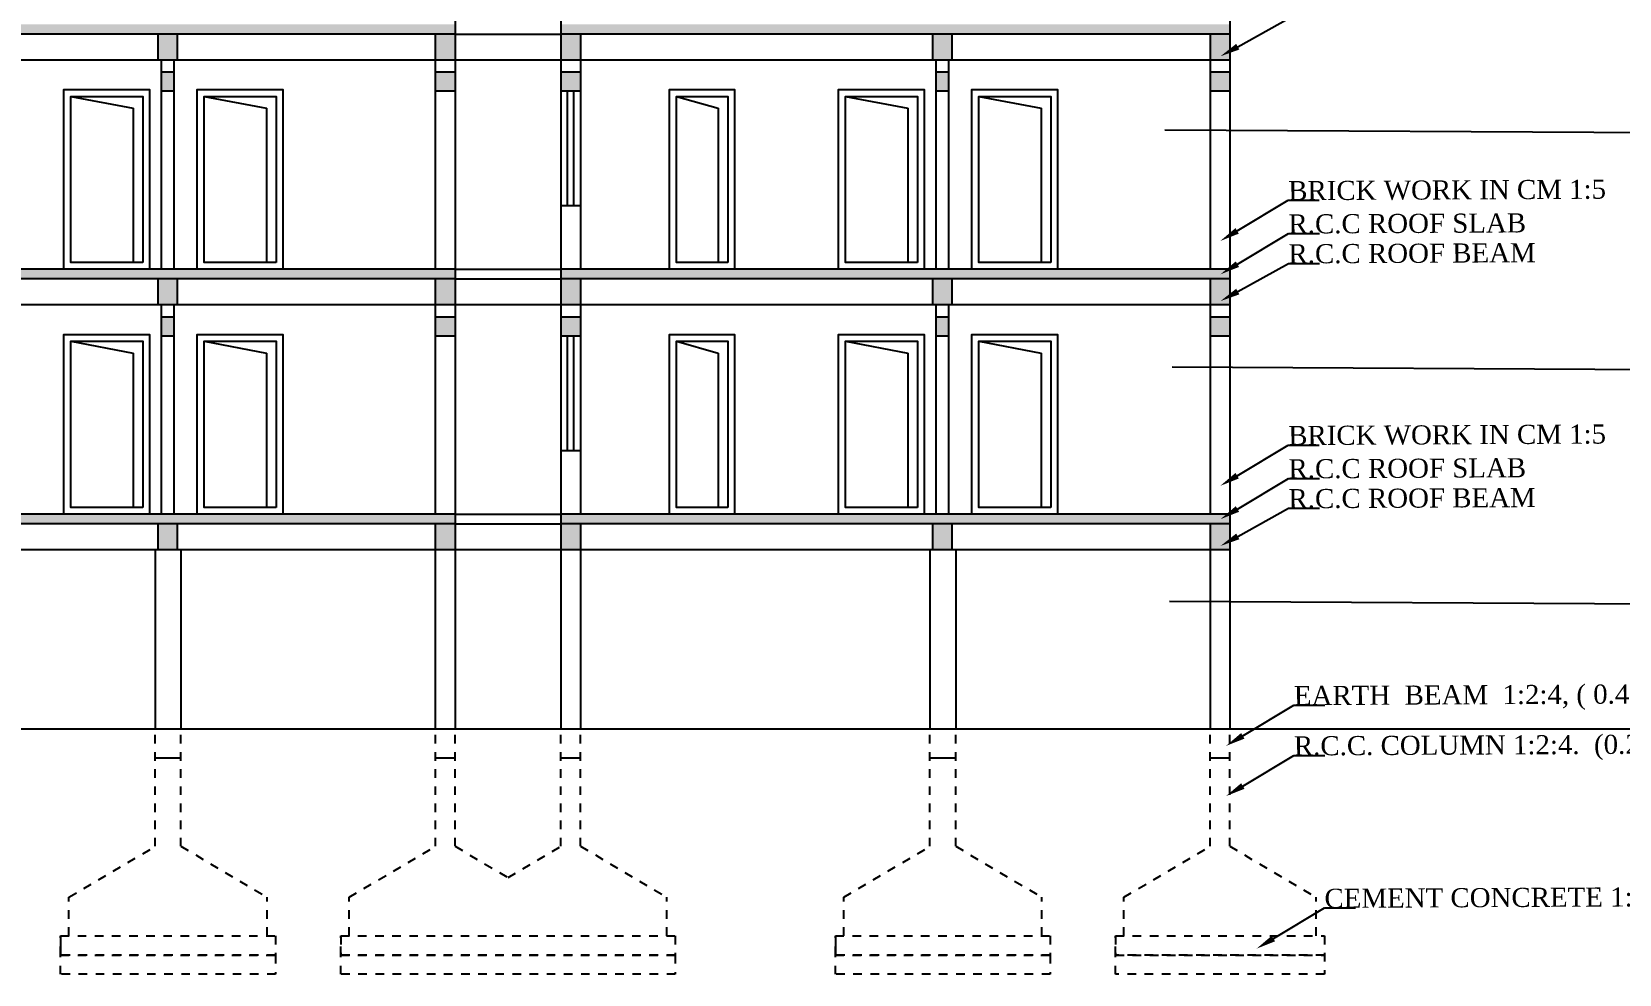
# Model space of a CAD drawing. Header units: metres. Extents: x 5 to 221, y 0 to 97.
# Drawn here: x 116.82 to 135.36, y 41.85 to 52.86 of the extents above; entities that cross this region are included whole.
import ezdxf
from ezdxf import colors
from ezdxf.entities.mleader import LeaderData, LeaderLine
from ezdxf.math import Vec2, Vec3

# ---------------------------------------------------------------- set-up
doc = ezdxf.new("R2010")
doc.units = ezdxf.units.M
doc.header["$LTSCALE"] = 0.015
doc.linetypes.add('DASHED2', pattern=[9.525, 6.35, -3.175])
doc.styles.get("Standard").update_dxf_attribs({"font": 'times.ttf'})

msp = doc.modelspace()

# ---------------------------------------------------------------- hatches: boundary and pattern name
at = {"ltscale": 0.2}
h = msp.add_hatch(dxfattribs=at)
h.set_pattern_fill('AR-CONC', color=256, scale=0.001, style=0)
h.set_pattern_definition([(50, (-2262.57183, -813.08054), (0.182184669, -0.0159390855), [0.01905, -0.20955]), (355, (-2262.57183, -813.08054), (-0.035243421, 0.191056845), [0.01524, -0.167640584]), (100.451445, (-2262.55665, -813.08187), (0.146941247, 0.175117752), [0.016190009, -0.178090245]), (46.1842, (-2262.57183, -813.02974), (0.27107904, -0.042042328), [0.028575, -0.314325]), (96.635558, (-2262.54924, -813.03325), (0.237404134, 0.247426125), [0.024285023, -0.267135608]), (351.184151, (-2262.57183, -813.02974), (0.237404134, 0.247426125), [0.022859967, -0.251459732]), (21, (-2262.54643, -813.04244), (0.151614391, -0.102265198), [0.01905, -0.20955]), (326, (-2262.54643, -813.04244), (0.061802028, 0.184187966), [0.01524, -0.16764]), (71.451445, (-2262.5338, -813.05097), (0.213416419, 0.081922769), [0.016190009, -0.178089938]), (37.5, (-2262.57183, -813.080544), (0.0030886033, 0.0845550389), [0, -0.165608, 0, -0.17018, 0, -0.168275]), (7.5, (-2262.57183, -813.08054), (0.0668196625, 0.1001805748), [0, -0.097028, 0, -0.161798, 0, -0.064135]), (327.5, (-2262.628474, -813.080544), (0.1355905952, -0.005728744), [0, -0.0635, 0, -0.19812, 0, -0.26289]), (317.5, (-2262.65387, -813.08054), (0.1481291814, 0.025426491), [0, -0.08255, 0, -0.131572, 0, -0.18669])])
h.paths.add_polyline_path([(121.766, 52.946), (113.957, 52.946), (113.957, 52.834), (121.766, 52.834)])
h.paths.add_polyline_path([(114.186, 52.834), (113.957, 52.834), (113.957, 52.534), (114.186, 52.534)])
h.paths.add_polyline_path([(118.524, 52.834), (118.295, 52.834), (118.295, 52.534), (118.524, 52.534)])
h.paths.add_polyline_path([(121.766, 52.834), (121.537, 52.834), (121.537, 52.534), (121.766, 52.534)])
h = msp.add_hatch(dxfattribs=at)
h.set_pattern_fill('AR-CONC', color=256, scale=0.001, style=0)
h.set_pattern_definition([(50, (-2253.52723, -813.08054), (0.182184669, -0.0159390855), [0.01905, -0.20955]), (355, (-2253.52723, -813.08054), (-0.035243421, 0.191056845), [0.01524, -0.167640584]), (100.451445, (-2253.51205, -813.08187), (0.146941247, 0.175117752), [0.016190009, -0.178090245]), (46.1842, (-2253.52723, -813.02974), (0.27107904, -0.042042328), [0.028575, -0.314325]), (96.635558, (-2253.50464, -813.03325), (0.237404134, 0.247426125), [0.024285023, -0.267135608]), (351.184151, (-2253.52723, -813.02974), (0.237404134, 0.247426125), [0.022859967, -0.251459732]), (21, (-2253.50183, -813.04244), (0.151614391, -0.102265198), [0.01905, -0.20955]), (326, (-2253.50183, -813.04244), (0.061802028, 0.184187966), [0.01524, -0.16764]), (71.451445, (-2253.4892, -813.05097), (0.213416419, 0.081922769), [0.016190009, -0.178089938]), (37.5, (-2253.527234, -813.080544), (0.0030886033, 0.0845550389), [0, -0.165608, 0, -0.17018, 0, -0.168275]), (7.5, (-2253.52723, -813.08054), (0.0668196625, 0.1001805748), [0, -0.097028, 0, -0.161798, 0, -0.064135]), (327.5, (-2253.583876, -813.080544), (0.1355905952, -0.005728744), [0, -0.0635, 0, -0.19812, 0, -0.26289]), (317.5, (-2253.60928, -813.08054), (0.1481291814, 0.025426491), [0, -0.08255, 0, -0.131572, 0, -0.18669])])
h.paths.add_polyline_path([(130.81, 52.946), (123.002, 52.946), (123.002, 52.834), (130.81, 52.834)])
h.paths.add_polyline_path([(123.23, 52.834), (123.002, 52.834), (123.002, 52.534), (123.23, 52.534)])
h.paths.add_polyline_path([(127.568, 52.834), (127.34, 52.834), (127.34, 52.534), (127.568, 52.534)])
h.paths.add_polyline_path([(130.81, 52.834), (130.582, 52.834), (130.582, 52.534), (130.81, 52.534)])
h = msp.add_hatch(dxfattribs=at)
h.set_pattern_fill('AR-CONC', color=256, scale=0.001)
h.set_pattern_definition([(50, (-125.94548, -34.24187), (0.18218467, -0.015939086), [0.01905, -0.20955]), (355, (-125.94548, -34.24187), (-0.03524342, 0.19105685), [0.01524, -0.16764058]), (100.451445, (-125.9303, -34.2432), (0.14694125, 0.17511775), [0.01619001, -0.17809024]), (46.1842, (-125.94548, -34.19107), (0.27107904, -0.04204233), [0.028575, -0.314325]), (96.63556, (-125.9229, -34.19457), (0.23740413, 0.24742612), [0.02428502, -0.2671356]), (351.18415, (-125.94548, -34.19107), (0.23740413, 0.24742612), [0.02285997, -0.25145973]), (21, (-125.92008, -34.20377), (0.15161439, -0.1022652), [0.01905, -0.20955]), (326, (-125.92008, -34.20377), (0.06180203, 0.18418797), [0.01524, -0.16764]), (71.451445, (-125.90745, -34.2123), (0.21341642, 0.08192277), [0.01619001, -0.17808994]), (37.5, (-125.94548, -34.24187), (0.003088603, 0.084555039), [0, -0.165608, 0, -0.17018, 0, -0.168275]), (7.5, (-125.94548, -34.24187), (0.066819663, 0.100180575), [0, -0.097028, 0, -0.161798, 0, -0.064135]), (327.5, (-126.00212, -34.24187), (0.135590595, -0.005728744), [0, -0.0635, 0, -0.19812, 0, -0.26289]), (317.5, (-126.02752, -34.24187), (0.14812918, 0.02542649), [0, -0.08255, 0, -0.131572, 0, -0.18669])])
h.paths.add_polyline_path([(118.484, 52.393), (118.334, 52.393), (118.334, 52.17), (118.484, 52.17)])
h.paths.add_polyline_path([(114.186, 52.393), (113.957, 52.393), (113.957, 52.17), (114.186, 52.17)])
h.paths.add_polyline_path([(121.766, 52.393), (121.537, 52.393), (121.537, 52.17), (121.766, 52.17)])
h = msp.add_hatch(dxfattribs=at)
h.set_pattern_fill('AR-CONC', color=256, scale=0.001)
h.set_pattern_definition([(50, (-116.90088, -34.24187), (0.18218467, -0.015939086), [0.01905, -0.20955]), (355, (-116.90088, -34.24187), (-0.03524342, 0.19105685), [0.01524, -0.16764058]), (100.451445, (-116.8857, -34.2432), (0.14694125, 0.17511775), [0.01619001, -0.17809024]), (46.1842, (-116.90088, -34.19107), (0.27107904, -0.04204233), [0.028575, -0.314325]), (96.63556, (-116.8783, -34.19457), (0.23740413, 0.24742612), [0.02428502, -0.2671356]), (351.18415, (-116.90088, -34.19107), (0.23740413, 0.24742612), [0.02285997, -0.25145973]), (21, (-116.87548, -34.20377), (0.15161439, -0.1022652), [0.01905, -0.20955]), (326, (-116.87548, -34.20377), (0.06180203, 0.18418797), [0.01524, -0.16764]), (71.451445, (-116.86285, -34.2123), (0.21341642, 0.08192277), [0.01619001, -0.17808994]), (37.5, (-116.90088, -34.24187), (0.003088603, 0.084555039), [0, -0.165608, 0, -0.17018, 0, -0.168275]), (7.5, (-116.90088, -34.24187), (0.066819663, 0.100180575), [0, -0.097028, 0, -0.161798, 0, -0.064135]), (327.5, (-116.957525, -34.24187), (0.135590595, -0.005728744), [0, -0.0635, 0, -0.19812, 0, -0.26289]), (317.5, (-116.98293, -34.24187), (0.14812918, 0.02542649), [0, -0.08255, 0, -0.131572, 0, -0.18669])])
h.paths.add_polyline_path([(127.529, 52.393), (127.379, 52.393), (127.379, 52.17), (127.529, 52.17)])
h.paths.add_polyline_path([(123.23, 52.393), (123.002, 52.393), (123.002, 52.17), (123.23, 52.17)])
h.paths.add_polyline_path([(130.81, 52.393), (130.582, 52.393), (130.582, 52.17), (130.81, 52.17)])
h = msp.add_hatch(dxfattribs=at)
h.set_pattern_fill('AR-CONC', color=256, scale=0.001, style=0)
h.set_pattern_definition([(50, (-2262.57183, -815.94055), (0.182184669, -0.0159390855), [0.01905, -0.20955]), (355, (-2262.57183, -815.94055), (-0.035243421, 0.191056845), [0.01524, -0.167640584]), (100.451445, (-2262.55665, -815.94187), (0.146941247, 0.175117752), [0.016190009, -0.178090245]), (46.1842, (-2262.57183, -815.88975), (0.27107904, -0.042042328), [0.028575, -0.314325]), (96.635558, (-2262.54924, -815.89325), (0.237404134, 0.247426125), [0.024285023, -0.267135608]), (351.184151, (-2262.57183, -815.88975), (0.237404134, 0.247426125), [0.022859967, -0.251459732]), (21, (-2262.54643, -815.90245), (0.151614391, -0.102265198), [0.01905, -0.20955]), (326, (-2262.54643, -815.90245), (0.061802028, 0.184187966), [0.01524, -0.16764]), (71.451445, (-2262.5338, -815.91097), (0.213416419, 0.081922769), [0.016190009, -0.178089938]), (37.5, (-2262.57183, -815.940545), (0.0030886033, 0.0845550389), [0, -0.165608, 0, -0.17018, 0, -0.168275]), (7.5, (-2262.57183, -815.940545), (0.0668196625, 0.1001805748), [0, -0.097028, 0, -0.161798, 0, -0.064135]), (327.5, (-2262.628474, -815.940545), (0.1355905952, -0.005728744), [0, -0.0635, 0, -0.19812, 0, -0.26289]), (317.5, (-2262.65387, -815.94055), (0.1481291814, 0.025426491), [0, -0.08255, 0, -0.131572, 0, -0.18669])])
h.paths.add_polyline_path([(121.766, 50.086), (113.957, 50.086), (113.957, 49.974), (121.766, 49.974)])
h.paths.add_polyline_path([(114.186, 49.974), (113.957, 49.974), (113.957, 49.674), (114.186, 49.674)])
h.paths.add_polyline_path([(118.524, 49.974), (118.295, 49.974), (118.295, 49.674), (118.524, 49.674)])
h.paths.add_polyline_path([(121.766, 49.974), (121.537, 49.974), (121.537, 49.674), (121.766, 49.674)])
h = msp.add_hatch(dxfattribs=at)
h.set_pattern_fill('AR-CONC', color=256, scale=0.001, style=0)
h.set_pattern_definition([(50, (-2253.52723, -815.94055), (0.182184669, -0.0159390855), [0.01905, -0.20955]), (355, (-2253.52723, -815.94055), (-0.035243421, 0.191056845), [0.01524, -0.167640584]), (100.451445, (-2253.51205, -815.94187), (0.146941247, 0.175117752), [0.016190009, -0.178090245]), (46.1842, (-2253.52723, -815.88975), (0.27107904, -0.042042328), [0.028575, -0.314325]), (96.635558, (-2253.50464, -815.89325), (0.237404134, 0.247426125), [0.024285023, -0.267135608]), (351.184151, (-2253.52723, -815.88975), (0.237404134, 0.247426125), [0.022859967, -0.251459732]), (21, (-2253.50183, -815.90245), (0.151614391, -0.102265198), [0.01905, -0.20955]), (326, (-2253.50183, -815.90245), (0.061802028, 0.184187966), [0.01524, -0.16764]), (71.451445, (-2253.4892, -815.91097), (0.213416419, 0.081922769), [0.016190009, -0.178089938]), (37.5, (-2253.527234, -815.940545), (0.0030886033, 0.0845550389), [0, -0.165608, 0, -0.17018, 0, -0.168275]), (7.5, (-2253.52723, -815.940545), (0.0668196625, 0.1001805748), [0, -0.097028, 0, -0.161798, 0, -0.064135]), (327.5, (-2253.583876, -815.940545), (0.1355905952, -0.005728744), [0, -0.0635, 0, -0.19812, 0, -0.26289]), (317.5, (-2253.60928, -815.94055), (0.1481291814, 0.025426491), [0, -0.08255, 0, -0.131572, 0, -0.18669])])
h.paths.add_polyline_path([(130.81, 50.086), (123.002, 50.086), (123.002, 49.974), (130.81, 49.974)])
h.paths.add_polyline_path([(123.23, 49.974), (123.002, 49.974), (123.002, 49.674), (123.23, 49.674)])
h.paths.add_polyline_path([(127.568, 49.974), (127.34, 49.974), (127.34, 49.674), (127.568, 49.674)])
h.paths.add_polyline_path([(130.81, 49.974), (130.582, 49.974), (130.582, 49.674), (130.81, 49.674)])
h = msp.add_hatch(dxfattribs=at)
h.set_pattern_fill('AR-CONC', color=256, scale=0.001)
h.set_pattern_definition([(50, (-125.94548, -37.10187), (0.18218467, -0.015939086), [0.01905, -0.20955]), (355, (-125.94548, -37.10187), (-0.03524342, 0.19105685), [0.01524, -0.16764058]), (100.451445, (-125.9303, -37.1032), (0.14694125, 0.17511775), [0.01619001, -0.17809024]), (46.1842, (-125.94548, -37.05107), (0.27107904, -0.04204233), [0.028575, -0.314325]), (96.63556, (-125.9229, -37.05457), (0.23740413, 0.24742612), [0.02428502, -0.2671356]), (351.18415, (-125.94548, -37.05107), (0.23740413, 0.24742612), [0.02285997, -0.25145973]), (21, (-125.92008, -37.06377), (0.15161439, -0.1022652), [0.01905, -0.20955]), (326, (-125.92008, -37.06377), (0.06180203, 0.18418797), [0.01524, -0.16764]), (71.451445, (-125.90745, -37.0723), (0.21341642, 0.08192277), [0.01619001, -0.17808994]), (37.5, (-125.94548, -37.10187), (0.003088603, 0.084555039), [0, -0.165608, 0, -0.17018, 0, -0.168275]), (7.5, (-125.94548, -37.10187), (0.066819663, 0.100180575), [0, -0.097028, 0, -0.161798, 0, -0.064135]), (327.5, (-126.00212, -37.10187), (0.135590595, -0.005728744), [0, -0.0635, 0, -0.19812, 0, -0.26289]), (317.5, (-126.02752, -37.10187), (0.14812918, 0.02542649), [0, -0.08255, 0, -0.131572, 0, -0.18669])])
h.paths.add_polyline_path([(118.484, 49.533), (118.334, 49.533), (118.334, 49.31), (118.484, 49.31)])
h.paths.add_polyline_path([(114.186, 49.533), (113.957, 49.533), (113.957, 49.31), (114.186, 49.31)])
h.paths.add_polyline_path([(121.766, 49.533), (121.537, 49.533), (121.537, 49.31), (121.766, 49.31)])
h = msp.add_hatch(dxfattribs=at)
h.set_pattern_fill('AR-CONC', color=256, scale=0.001)
h.set_pattern_definition([(50, (-116.90088, -37.10187), (0.18218467, -0.015939086), [0.01905, -0.20955]), (355, (-116.90088, -37.10187), (-0.03524342, 0.19105685), [0.01524, -0.16764058]), (100.451445, (-116.8857, -37.1032), (0.14694125, 0.17511775), [0.01619001, -0.17809024]), (46.1842, (-116.90088, -37.05107), (0.27107904, -0.04204233), [0.028575, -0.314325]), (96.63556, (-116.8783, -37.05457), (0.23740413, 0.24742612), [0.02428502, -0.2671356]), (351.18415, (-116.90088, -37.05107), (0.23740413, 0.24742612), [0.02285997, -0.25145973]), (21, (-116.87548, -37.06377), (0.15161439, -0.1022652), [0.01905, -0.20955]), (326, (-116.87548, -37.06377), (0.06180203, 0.18418797), [0.01524, -0.16764]), (71.451445, (-116.86285, -37.0723), (0.21341642, 0.08192277), [0.01619001, -0.17808994]), (37.5, (-116.90088, -37.10187), (0.003088603, 0.084555039), [0, -0.165608, 0, -0.17018, 0, -0.168275]), (7.5, (-116.90088, -37.10187), (0.066819663, 0.100180575), [0, -0.097028, 0, -0.161798, 0, -0.064135]), (327.5, (-116.957525, -37.10187), (0.135590595, -0.005728744), [0, -0.0635, 0, -0.19812, 0, -0.26289]), (317.5, (-116.98293, -37.10187), (0.14812918, 0.02542649), [0, -0.08255, 0, -0.131572, 0, -0.18669])])
h.paths.add_polyline_path([(127.529, 49.533), (127.379, 49.533), (127.379, 49.31), (127.529, 49.31)])
h.paths.add_polyline_path([(123.23, 49.533), (123.002, 49.533), (123.002, 49.31), (123.23, 49.31)])
h.paths.add_polyline_path([(130.81, 49.533), (130.582, 49.533), (130.582, 49.31), (130.81, 49.31)])
h = msp.add_hatch(dxfattribs=at)
h.set_pattern_fill('AR-CONC', color=256, scale=0.001, style=0)
h.set_pattern_definition([(50, (-2262.57183, -818.80055), (0.182184669, -0.0159390855), [0.01905, -0.20955]), (355, (-2262.57183, -818.80055), (-0.035243421, 0.191056845), [0.01524, -0.167640584]), (100.451445, (-2262.55665, -818.80187), (0.146941247, 0.175117752), [0.016190009, -0.178090245]), (46.1842, (-2262.57183, -818.74975), (0.27107904, -0.042042328), [0.028575, -0.314325]), (96.635558, (-2262.54924, -818.75325), (0.237404134, 0.247426125), [0.024285023, -0.267135608]), (351.184151, (-2262.57183, -818.74975), (0.237404134, 0.247426125), [0.022859967, -0.251459732]), (21, (-2262.54643, -818.76245), (0.151614391, -0.102265198), [0.01905, -0.20955]), (326, (-2262.54643, -818.76245), (0.061802028, 0.184187966), [0.01524, -0.16764]), (71.451445, (-2262.5338, -818.77097), (0.213416419, 0.081922769), [0.016190009, -0.178089938]), (37.5, (-2262.57183, -818.800545), (0.0030886033, 0.0845550389), [0, -0.165608, 0, -0.17018, 0, -0.168275]), (7.5, (-2262.57183, -818.800545), (0.0668196625, 0.1001805748), [0, -0.097028, 0, -0.161798, 0, -0.064135]), (327.5, (-2262.628474, -818.800545), (0.1355905952, -0.005728744), [0, -0.0635, 0, -0.19812, 0, -0.26289]), (317.5, (-2262.65387, -818.80055), (0.1481291814, 0.025426491), [0, -0.08255, 0, -0.131572, 0, -0.18669])])
h.paths.add_polyline_path([(121.766, 47.226), (113.957, 47.226), (113.957, 47.114), (121.766, 47.114)])
h.paths.add_polyline_path([(114.186, 47.114), (113.957, 47.114), (113.957, 46.814), (114.186, 46.814)])
h.paths.add_polyline_path([(118.524, 47.114), (118.295, 47.114), (118.295, 46.814), (118.524, 46.814)])
h.paths.add_polyline_path([(121.766, 47.114), (121.536, 47.114), (121.536, 46.814), (121.766, 46.814)])
h = msp.add_hatch(dxfattribs=at)
h.set_pattern_fill('AR-CONC', color=256, scale=0.001, style=0)
h.set_pattern_definition([(50, (-2253.52723, -818.80055), (0.182184669, -0.0159390855), [0.01905, -0.20955]), (355, (-2253.52723, -818.80055), (-0.035243421, 0.191056845), [0.01524, -0.167640584]), (100.451445, (-2253.51205, -818.80187), (0.146941247, 0.175117752), [0.016190009, -0.178090245]), (46.1842, (-2253.52723, -818.74975), (0.27107904, -0.042042328), [0.028575, -0.314325]), (96.635558, (-2253.50464, -818.75325), (0.237404134, 0.247426125), [0.024285023, -0.267135608]), (351.184151, (-2253.52723, -818.74975), (0.237404134, 0.247426125), [0.022859967, -0.251459732]), (21, (-2253.50183, -818.76245), (0.151614391, -0.102265198), [0.01905, -0.20955]), (326, (-2253.50183, -818.76245), (0.061802028, 0.184187966), [0.01524, -0.16764]), (71.451445, (-2253.4892, -818.77097), (0.213416419, 0.081922769), [0.016190009, -0.178089938]), (37.5, (-2253.527234, -818.800545), (0.0030886033, 0.0845550389), [0, -0.165608, 0, -0.17018, 0, -0.168275]), (7.5, (-2253.52723, -818.800545), (0.0668196625, 0.1001805748), [0, -0.097028, 0, -0.161798, 0, -0.064135]), (327.5, (-2253.583876, -818.800545), (0.1355905952, -0.005728744), [0, -0.0635, 0, -0.19812, 0, -0.26289]), (317.5, (-2253.60928, -818.80055), (0.1481291814, 0.025426491), [0, -0.08255, 0, -0.131572, 0, -0.18669])])
h.paths.add_polyline_path([(130.81, 47.226), (123.002, 47.226), (123.002, 47.114), (130.81, 47.114)])
h.paths.add_polyline_path([(123.23, 47.114), (123.002, 47.114), (123.002, 46.814), (123.23, 46.814)])
h.paths.add_polyline_path([(127.568, 47.114), (127.34, 47.114), (127.34, 46.814), (127.568, 46.814)])
h.paths.add_polyline_path([(130.81, 47.114), (130.58, 47.114), (130.58, 46.814), (130.81, 46.814)])

# ---------------------------------------------------------------- linework, layer by layer
at = {"lineweight": -2}
for p, q in [((121.766, 59.884), (121.766, 44.714)), ((130.81, 59.884), (130.81, 44.714)), ((121.766, 52.834), (122.996, 52.834)), ((121.766, 52.534), (122.996, 52.534)), ((130.05, 51.715), (137.786, 51.672)), ((121.766, 50.086), (122.996, 50.086)), ((121.766, 49.974), (122.996, 49.974)), ((123.23, 49.974), (123.23, 47.226)), ((121.766, 49.674), (122.996, 49.674)), ((130.136, 48.946), (137.771, 48.903)), ((121.537, 44.714), (121.537, 47.114)), ((121.766, 47.226), (122.996, 47.226)), ((121.766, 47.114), (122.996, 47.114)), ((130.582, 44.714), (130.582, 47.114)), ((121.766, 46.814), (122.996, 46.814)), ((130.107, 46.211), (137.755, 46.168))]:
    msp.add_line(p, q, dxfattribs=at)
for p, q in [((123.002, 44.714), (123.002, 58.666)), ((121.766, 52.834), (113.957, 52.834)), ((121.537, 50.086), (121.537, 52.834)), ((130.81, 52.834), (123.002, 52.834)), ((123.23, 52.834), (123.23, 50.086)), ((130.582, 50.086), (130.582, 52.834)), ((118.334, 52.534), (118.334, 50.086)), ((118.484, 50.086), (118.484, 52.534)), ((121.537, 52.534), (121.766, 52.534)), ((123.002, 52.534), (123.23, 52.534)), ((127.379, 52.534), (127.379, 50.086)), ((127.529, 50.086), (127.529, 52.534)), ((130.582, 52.534), (130.81, 52.534)), ((123.076, 50.83), (123.076, 52.17)), ((123.15, 50.83), (123.15, 52.17)), ((121.766, 50.086), (113.957, 50.086)), ((130.81, 50.086), (123.002, 50.086)), ((121.766, 49.974), (113.957, 49.974)), ((121.537, 47.226), (121.537, 49.974)), ((130.81, 49.974), (123.002, 49.974)), ((130.582, 47.226), (130.582, 49.974)), ((118.334, 49.674), (118.334, 47.226)), ((118.484, 47.226), (118.484, 49.674)), ((121.537, 49.674), (121.766, 49.674)), ((123.002, 49.674), (123.23, 49.674)), ((127.379, 49.674), (127.379, 47.226)), ((127.529, 47.226), (127.529, 49.674)), ((130.582, 49.674), (130.81, 49.674)), ((123.076, 47.97), (123.076, 49.31)), ((123.15, 47.97), (123.15, 49.31)), ((121.766, 47.226), (113.957, 47.226)), ((121.766, 47.114), (113.957, 47.114)), ((130.81, 47.226), (123.002, 47.226)), ((130.81, 47.114), (123.002, 47.114)), ((123.23, 47.114), (123.23, 44.714)), ((118.264, 46.814), (118.264, 44.714)), ((118.564, 46.814), (118.564, 44.714)), ((121.537, 46.814), (121.766, 46.814)), ((123.002, 46.814), (123.23, 46.814)), ((127.309, 46.814), (127.309, 44.714)), ((127.609, 46.814), (127.609, 44.714)), ((130.582, 46.814), (130.81, 46.814)), ((144.874, 44.714), (97.899, 44.714)), ((118.564, 44.378), (118.264, 44.378)), ((121.766, 44.378), (121.536, 44.378)), ((123.23, 44.378), (123, 44.378)), ((127.609, 44.378), (127.309, 44.378)), ((130.81, 44.378), (130.58, 44.378))]:
    msp.add_line(p, q)
at = {"ltscale": 20}
for p, q in [((114.186, 52.534), (121.766, 52.534)), ((123.23, 52.534), (130.81, 52.534)), ((118.334, 52.393), (118.484, 52.393)), ((121.537, 52.393), (121.766, 52.393)), ((123.002, 52.393), (123.23, 52.393)), ((127.379, 52.393), (127.529, 52.393)), ((130.582, 52.393), (130.81, 52.393)), ((118.334, 52.17), (118.484, 52.17)), ((121.537, 52.17), (121.766, 52.17)), ((123.002, 52.17), (123.23, 52.17)), ((127.379, 52.17), (127.529, 52.17)), ((130.582, 52.17), (130.81, 52.17)), ((123.002, 50.83), (123.23, 50.83)), ((114.186, 49.674), (121.766, 49.674)), ((123.23, 49.674), (130.81, 49.674)), ((118.334, 49.533), (118.484, 49.533)), ((121.537, 49.533), (121.766, 49.533)), ((123.002, 49.533), (123.23, 49.533)), ((127.379, 49.533), (127.529, 49.533)), ((130.582, 49.533), (130.81, 49.533)), ((118.334, 49.31), (118.484, 49.31)), ((121.537, 49.31), (121.766, 49.31)), ((123.002, 49.31), (123.23, 49.31)), ((127.379, 49.31), (127.529, 49.31)), ((130.582, 49.31), (130.81, 49.31)), ((123.002, 47.97), (123.23, 47.97)), ((114.186, 46.814), (121.766, 46.814)), ((123.23, 46.814), (130.81, 46.814))]:
    msp.add_line(p, q, dxfattribs=at)
at = {"ltscale": 0.2}
for p, q in [((117.278, 52.106), (118.005, 51.967)), ((118.835, 52.106), (119.562, 51.967)), ((124.348, 52.106), (124.836, 51.967)), ((126.322, 52.106), (127.05, 51.967)), ((127.879, 52.106), (128.607, 51.967)), ((118.005, 51.967), (118.005, 50.166)), ((119.562, 51.967), (119.562, 50.166)), ((124.836, 51.967), (124.836, 50.166)), ((127.05, 51.967), (127.05, 50.166)), ((128.607, 51.967), (128.607, 50.166)), ((117.278, 49.246), (118.005, 49.107)), ((118.835, 49.246), (119.562, 49.107)), ((124.348, 49.246), (124.836, 49.107)), ((126.322, 49.246), (127.05, 49.107)), ((127.879, 49.246), (128.607, 49.107)), ((118.005, 49.107), (118.005, 47.306)), ((119.562, 49.107), (119.562, 47.306)), ((124.836, 49.107), (124.836, 47.306)), ((127.05, 49.107), (127.05, 47.306)), ((128.607, 49.107), (128.607, 47.306)), ((117.159, 42.301), (117.159, 42.077)), ((126.204, 42.301), (126.204, 42.077))]:
    msp.add_line(p, q, dxfattribs=at)
at = {"linetype": 'DASHED2', "ltscale": 0.1}
for p, q in [((118.264, 43.347), (118.264, 44.714)), ((118.564, 43.347), (118.564, 44.714)), ((121.536, 43.347), (121.536, 44.714)), ((121.766, 43.347), (121.766, 44.714)), ((123, 43.347), (123, 44.714)), ((123.23, 43.347), (123.23, 44.714)), ((127.309, 43.347), (127.309, 44.714)), ((127.609, 43.347), (127.609, 44.714)), ((130.58, 43.347), (130.58, 44.714)), ((130.81, 43.347), (130.81, 44.714)), ((118.564, 43.347), (119.572, 42.751)), ((121.766, 43.347), (122.383, 42.981)), ((123.23, 43.347), (124.238, 42.751)), ((127.609, 43.347), (128.616, 42.751)), ((130.81, 43.347), (131.818, 42.751)), ((117.257, 42.301), (117.257, 42.751)), ((119.572, 42.301), (119.572, 42.751)), ((120.528, 42.301), (120.528, 42.751)), ((124.238, 42.301), (124.238, 42.751)), ((126.302, 42.301), (126.302, 42.751)), ((128.616, 42.301), (128.616, 42.751)), ((129.573, 42.301), (129.573, 42.751)), ((131.818, 42.301), (131.818, 42.751))]:
    msp.add_line(p, q, dxfattribs=at)
at = {"linetype": 'DASHED2', "ltscale": 0.15}
for p, q in [((117.257, 42.751), (118.264, 43.347)), ((120.528, 42.751), (121.536, 43.347)), ((122.383, 42.981), (123, 43.347)), ((126.302, 42.751), (127.309, 43.347)), ((129.573, 42.751), (130.58, 43.347))]:
    msp.add_line(p, q, dxfattribs=at)
at = {"linetype": 'DASHED2', "ltscale": 0.2}
for p, q in [((120.431, 42.301), (120.431, 42.077)), ((124.335, 42.301), (124.335, 42.077)), ((129.475, 42.301), (129.475, 42.077)), ((131.915, 42.301), (131.915, 41.852)), ((124.335, 42.077), (124.335, 41.852))]:
    msp.add_line(p, q, dxfattribs=at)
for points in [[(118.295, 52.834), (118.295, 52.534), (118.524, 52.534), (118.524, 52.834)], [(127.34, 52.834), (127.34, 52.534), (127.568, 52.534), (127.568, 52.834)], [(118.295, 49.974), (118.295, 49.674), (118.524, 49.674), (118.524, 49.974)], [(127.34, 49.974), (127.34, 49.674), (127.568, 49.674), (127.568, 49.974)], [(118.295, 47.114), (118.295, 46.814), (118.524, 46.814), (118.524, 47.114)], [(127.34, 47.114), (127.34, 46.814), (127.568, 46.814), (127.568, 47.114)]]:
    msp.add_lwpolyline(points)
at = {"ltscale": 0.2}
for points in [[(118.198, 50.086), (117.198, 50.086), (117.198, 52.186), (118.198, 52.186)], [(118.118, 50.166), (117.278, 50.166), (117.278, 52.106), (118.118, 52.106)], [(119.755, 50.086), (118.755, 50.086), (118.755, 52.186), (119.755, 52.186)], [(119.675, 50.166), (118.835, 50.166), (118.835, 52.106), (119.675, 52.106)], [(125.028, 50.086), (124.268, 50.086), (124.268, 52.186), (125.028, 52.186)], [(124.948, 50.166), (124.348, 50.166), (124.348, 52.106), (124.948, 52.106)], [(127.242, 50.086), (126.242, 50.086), (126.242, 52.186), (127.242, 52.186)], [(127.162, 50.166), (126.322, 50.166), (126.322, 52.106), (127.162, 52.106)], [(128.799, 50.086), (127.799, 50.086), (127.799, 52.186), (128.799, 52.186)], [(128.719, 50.166), (127.879, 50.166), (127.879, 52.106), (128.719, 52.106)], [(118.198, 47.226), (117.198, 47.226), (117.198, 49.326), (118.198, 49.326)], [(119.755, 47.226), (118.755, 47.226), (118.755, 49.326), (119.755, 49.326)], [(125.028, 47.226), (124.268, 47.226), (124.268, 49.326), (125.028, 49.326)], [(127.242, 47.226), (126.242, 47.226), (126.242, 49.326), (127.242, 49.326)], [(128.799, 47.226), (127.799, 47.226), (127.799, 49.326), (128.799, 49.326)], [(118.118, 47.306), (117.278, 47.306), (117.278, 49.246), (118.118, 49.246)], [(119.675, 47.306), (118.835, 47.306), (118.835, 49.246), (119.675, 49.246)], [(124.948, 47.306), (124.348, 47.306), (124.348, 49.246), (124.948, 49.246)], [(127.162, 47.306), (126.322, 47.306), (126.322, 49.246), (127.162, 49.246)], [(128.719, 47.306), (127.879, 47.306), (127.879, 49.246), (128.719, 49.246)]]:
    msp.add_lwpolyline(points, close=True, dxfattribs=at)
at = {"linetype": 'DASHED2', "ltscale": 0.2}
for points in [[(117.159, 42.301), (119.669, 42.301), (119.669, 42.077), (117.159, 42.077)], [(126.204, 42.301), (128.714, 42.301), (128.714, 42.077), (126.204, 42.077)], [(117.159, 42.077), (119.669, 42.077), (119.669, 41.852), (117.159, 41.852)], [(126.204, 42.077), (128.714, 42.077), (128.714, 41.852), (126.204, 41.852)]]:
    msp.add_lwpolyline(points, close=True, dxfattribs=at)
for points in [[(124.335, 42.077), (120.431, 42.077), (120.431, 42.301), (124.335, 42.301)], [(131.915, 42.077), (129.475, 42.077), (129.475, 42.301), (131.915, 42.301)], [(124.335, 41.852), (120.431, 41.852), (120.431, 42.077), (124.335, 42.077)], [(131.915, 41.852), (129.475, 41.852), (129.475, 42.077), (131.915, 42.077)]]:
    msp.add_lwpolyline(points, dxfattribs=at)

# ---------------------------------------------------------------- texts
for s, p in [('BRICK WORK IN CM 1:5', (131.492, 50.893)), ('R.C.C ROOF SLAB', (131.495, 50.504)), ('R.C.C ROOF BEAM', (131.495, 50.155)), ('BRICK WORK IN CM 1:5', (131.492, 48.033)), ('R.C.C ROOF SLAB', (131.495, 47.644)), ('R.C.C ROOF BEAM', (131.495, 47.295)), ('EARTH  BEAM  1:2:4, ( 0.46 X 0.46 )', (131.558, 44.995)), ('R.C.C. COLUMN 1:2:4.  (0.23 X 0.46)', (131.558, 44.408)), ('CEMENT CONCRETE 1:4:8.  ', (131.915, 42.627))]:
    msp.add_text(s, height=0.22328, rotation=0.278).set_placement(p)

# ---------------------------------------------------------------- leaders
ml = msp.add_multileader_mtext('Standard')
ml.set_content('', color=256)
ml.set_leader_properties()
ml.build(insert=Vec2(0, 0))
ml.multileader.update_dxf_attribs({"text_right_attachment_type": 6, "dogleg_length": 0.36, "arrow_head_size": 0.23})
ctx = ml.context
ctx.base_point, ctx.arrow_head_size, ctx.plane_origin = Vec3(131.855, 53.015), 0.23, Vec3(147.416, 53.109)
ctx.right_attachment = 6
notes = []
notes.append((ctx, [(0, (1, 1, 0), (131.495, 53.015), (1, 0), 0.36, [(0, [(130.701, 52.575)], 0, [])])]))
ctx.mtext.insert, ctx.mtext.flow_direction = Vec3(133.855, 55.015), 5
ml = msp.add_multileader_mtext('Standard')
ml.set_content('', color=256)
ml.set_leader_properties()
ml.build(insert=Vec2(0, 0))
ml.multileader.update_dxf_attribs({"text_right_attachment_type": 6, "dogleg_length": 0.36, "arrow_head_size": 0.23})
ctx = ml.context
ctx.base_point, ctx.arrow_head_size, ctx.plane_origin = Vec3(131.852, 50.893), 0.23, Vec3(147.413, 50.986)
ctx.right_attachment = 6
notes.append((ctx, [(0, (1, 1, 0), (131.492, 50.893), (1, 0), 0.36, [(0, [(130.698, 50.417)], 0, [])])]))
ctx.mtext.insert, ctx.mtext.flow_direction = Vec3(133.852, 52.893), 5
ml = msp.add_multileader_mtext('Standard')
ml.set_content('', color=256)
ml.set_leader_properties()
ml.build(insert=Vec2(0, 0))
ml.multileader.update_dxf_attribs({"text_right_attachment_type": 6, "dogleg_length": 0.36, "arrow_head_size": 0.23})
ctx = ml.context
ctx.base_point, ctx.arrow_head_size, ctx.plane_origin = Vec3(131.855, 50.504), 0.23, Vec3(147.416, 50.597)
ctx.right_attachment = 6
notes.append((ctx, [(0, (1, 1, 0), (131.495, 50.504), (1, 0), 0.36, [(0, [(130.701, 50.028)], 0, [])])]))
ctx.mtext.insert, ctx.mtext.flow_direction = Vec3(133.855, 52.504), 5
ml = msp.add_multileader_mtext('Standard')
ml.set_content('', color=256)
ml.set_leader_properties()
ml.build(insert=Vec2(0, 0))
ml.multileader.update_dxf_attribs({"text_right_attachment_type": 6, "dogleg_length": 0.36, "arrow_head_size": 0.23})
ctx = ml.context
ctx.base_point, ctx.arrow_head_size, ctx.plane_origin = Vec3(131.855, 50.155), 0.23, Vec3(147.416, 50.249)
ctx.right_attachment = 6
notes.append((ctx, [(0, (1, 1, 0), (131.495, 50.155), (1, 0), 0.36, [(0, [(130.701, 49.715)], 0, [])])]))
ctx.mtext.insert, ctx.mtext.flow_direction = Vec3(133.855, 52.155), 5
ml = msp.add_multileader_mtext('Standard')
ml.set_content('', color=256)
ml.set_leader_properties()
ml.build(insert=Vec2(0, 0))
ml.multileader.update_dxf_attribs({"text_right_attachment_type": 6, "dogleg_length": 0.36, "arrow_head_size": 0.23})
ctx = ml.context
ctx.base_point, ctx.arrow_head_size, ctx.plane_origin = Vec3(131.852, 48.033), 0.23, Vec3(147.413, 48.126)
ctx.right_attachment = 6
notes.append((ctx, [(0, (1, 1, 0), (131.492, 48.033), (1, 0), 0.36, [(0, [(130.698, 47.557)], 0, [])])]))
ctx.mtext.insert, ctx.mtext.flow_direction = Vec3(133.852, 50.033), 5
ml = msp.add_multileader_mtext('Standard')
ml.set_content('', color=256)
ml.set_leader_properties()
ml.build(insert=Vec2(0, 0))
ml.multileader.update_dxf_attribs({"text_right_attachment_type": 6, "dogleg_length": 0.36, "arrow_head_size": 0.23})
ctx = ml.context
ctx.base_point, ctx.arrow_head_size, ctx.plane_origin = Vec3(131.855, 47.644), 0.23, Vec3(147.416, 47.737)
ctx.right_attachment = 6
notes.append((ctx, [(0, (1, 1, 0), (131.495, 47.644), (1, 0), 0.36, [(0, [(130.701, 47.168)], 0, [])])]))
ctx.mtext.insert, ctx.mtext.flow_direction = Vec3(133.855, 49.644), 5
ml = msp.add_multileader_mtext('Standard')
ml.set_content('', color=256)
ml.set_leader_properties()
ml.build(insert=Vec2(0, 0))
ml.multileader.update_dxf_attribs({"text_right_attachment_type": 6, "dogleg_length": 0.36, "arrow_head_size": 0.23})
ctx = ml.context
ctx.base_point, ctx.arrow_head_size, ctx.plane_origin = Vec3(131.855, 47.295), 0.23, Vec3(147.416, 47.389)
ctx.right_attachment = 6
notes.append((ctx, [(0, (1, 1, 0), (131.495, 47.295), (1, 0), 0.36, [(0, [(130.701, 46.855)], 0, [])])]))
ctx.mtext.insert, ctx.mtext.flow_direction = Vec3(133.855, 49.295), 5
ml = msp.add_multileader_mtext('Standard')
ml.set_content('', color=256)
ml.set_leader_properties()
ml.build(insert=Vec2(0, 0))
ml.multileader.update_dxf_attribs({"text_right_attachment_type": 6, "dogleg_length": 0.36, "arrow_head_size": 0.23})
ctx = ml.context
ctx.base_point, ctx.arrow_head_size, ctx.plane_origin = Vec3(131.918, 44.995), 0.23, Vec3(147.479, 44.995)
ctx.right_attachment = 6
notes.append((ctx, [(0, (1, 1, 0), (131.558, 44.995), (1, 0), 0.36, [(0, [(130.764, 44.519)], 0, [])])]))
ctx.mtext.insert, ctx.mtext.flow_direction = Vec3(133.918, 46.995), 5
ml = msp.add_multileader_mtext('Standard')
ml.set_content('', color=256)
ml.set_leader_properties()
ml.build(insert=Vec2(0, 0))
ml.multileader.update_dxf_attribs({"text_right_attachment_type": 6, "dogleg_length": 0.36, "arrow_head_size": 0.23})
ctx = ml.context
ctx.base_point, ctx.arrow_head_size, ctx.plane_origin = Vec3(131.918, 44.408), 0.23, Vec3(147.479, 44.408)
ctx.right_attachment = 6
notes.append((ctx, [(0, (1, 1, 0), (131.558, 44.408), (1, 0), 0.36, [(0, [(130.764, 43.933)], 0, [])])]))
ctx.mtext.insert, ctx.mtext.flow_direction = Vec3(133.918, 46.408), 5
ml = msp.add_multileader_mtext('Standard')
ml.set_content('', color=256)
ml.set_leader_properties()
ml.build(insert=Vec2(0, 0))
ml.multileader.update_dxf_attribs({"text_right_attachment_type": 6, "dogleg_length": 0.36, "arrow_head_size": 0.23})
ctx = ml.context
ctx.base_point, ctx.arrow_head_size, ctx.plane_origin = Vec3(132.275, 42.627), 0.23, Vec3(147.836, 42.627)
ctx.right_attachment = 6
notes.append((ctx, [(0, (1, 1, 0), (131.915, 42.627), (1, 0), 0.36, [(0, [(131.121, 42.151)], 0, [])])]))
ctx.mtext.insert, ctx.mtext.flow_direction = Vec3(134.275, 44.627), 5
for ctx, leaders in notes:
    for number, flags, end, landing, length, lines in leaders:
        leader = LeaderData()
        leader.index, (leader.has_last_leader_line, leader.has_dogleg_vector, leader.attachment_direction) = number, flags
        leader.last_leader_point, leader.dogleg_vector, leader.dogleg_length = Vec3(end), Vec3(landing), length
        for number, points, colour, breaks in lines:
            line = LeaderLine()
            line.index, line.vertices, line.color, line.breaks = number, Vec3.list(points), colors.encode_raw_color(colour), breaks
            leader.lines.append(line)
        ctx.leaders.append(leader)

doc.saveas('drawing.dxf')
